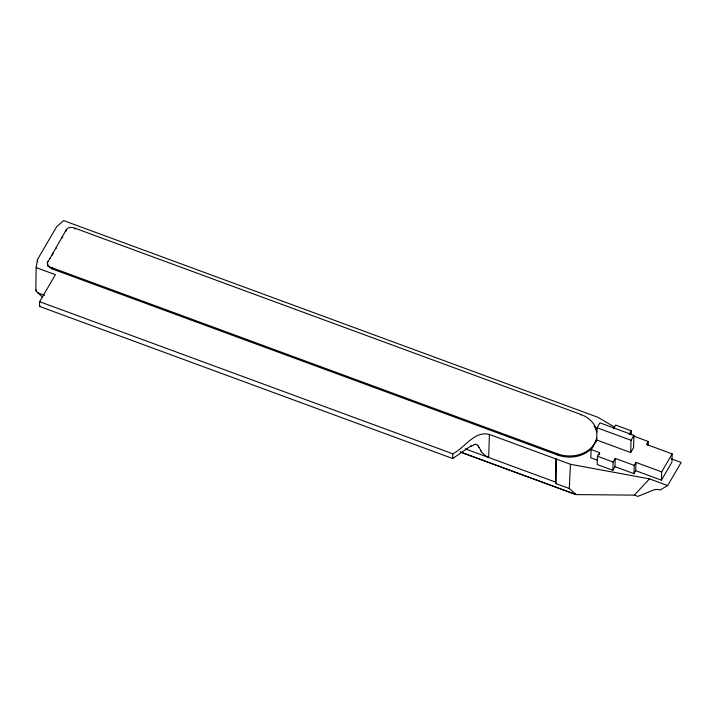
<?xml version="1.0" encoding="UTF-8"?>
<svg xmlns="http://www.w3.org/2000/svg" width="717" height="717" viewBox="0 0 717 717"><rect width="100%" height="100%" fill="white"/><g stroke="black" fill="none" stroke-linecap="round" stroke-linejoin="round"><path stroke-width="1.08" d="M42.688 297.313L35.85 290.743L36.137 267.593L37.49 259.491L56.697 226.662L63.616 220.603L597.933 417.303L614.191 426.92M555.8 483.554L556.096 459.014L555.8 483.554L569.271 488.51A92.663 28.608 24.9 0 1 575.876 494.479L460.359 451.961M471.159 445.786L452.723 458.522L39.471 306.392L39.623 301.678L55.406 274.692L36.137 267.593M47.842 262.046L66.197 229.915C67.936 226.68 72.238 227.038 75.142 228.266L580.707 414.381A27.909 21.842 1.8 0 1 596.732 431.141M593.38 446.332A27.909 21.842 1.8 0 1 557.575 454.99L52.009 268.875L52.045 267.755C49.33 267.082 45.763 264.304 47.86 261.266M66.197 229.915L66.161 231.044L66.475 230.56M75.115 229.108L75.142 228.266M452.723 458.522L452.866 453.816C464.616 447.919 474.573 430.37 489.406 434.457L570.445 464.293L649.477 478.866L667.644 485.552L681.15 462.456L671.058 458.746M555.37 482.039L488.68 457.482L489.406 434.457M557.575 454.99L557.611 453.87A27.909 21.842 1.8 0 0 596.75 437.684M580.68 415.018L580.707 414.381M596.661 440.005L630.682 452.535L633.55 447.623L633.936 435.38L599.914 422.851L597.046 427.762L596.661 440.005L591.095 449.523L590.835 457.787L597.431 460.215M591.095 449.523L599.582 452.642L597.458 456.263L597.198 464.535L612.847 470.289L614.971 466.668L615.231 458.405L634.222 465.396L633.962 473.659L614.971 466.668M599.511 454.712L599.582 452.642M612.847 470.289L613.107 462.026L615.231 458.405M630.682 452.535L631.068 440.283L633.936 435.38M631.211 434.986L631.345 430.845L615.697 425.091L613.573 428.712M635.692 470.693L635.952 462.42L661.666 471.885L661.406 480.157L635.692 470.693L633.962 473.659M648.087 445.598L648.213 441.466L633.219 435.945M648.213 441.466L646.474 444.432L672.188 453.897L671.928 462.169L661.406 480.157M569.271 488.51L570.445 464.293M47.564 262.897L47.681 266.052L52.009 268.875M35.85 290.743L36.28 289.865M50.118 258.478L50.692 257.493M51.839 255.539L52.413 254.553M52.986 253.576L53.56 252.599M55.845 248.682L56.419 247.697M62.155 237.901L62.729 236.924M39.471 306.392L39.955 305.567M629.221 434.475L631.345 430.845M634.222 465.396L635.952 462.42M661.666 471.885L672.188 453.897M460.359 452.086L575.841 494.596L634.348 495.115L649.477 478.866M667.644 485.552L660.321 489.944A13.659 5.18 26.1 0 0 654.773 489.639L654.245 489.828A71.736 27.219 26.1 0 0 653.133 490.168L637.816 496.397L634.348 495.115M474.824 444.361L475.434 444.28A7.546 3.737 -50.8 0 1 476.581 444.468L477.155 444.773A17.199 8.425 -51.3 0 1 477.97 445.849M465.225 448.86L488.68 457.482M597.046 427.762L631.068 440.283M597.458 456.263L613.107 462.026M52.045 267.755L557.611 453.87M37.257 292.653L44.571 295.35M39.623 301.678L452.866 453.816M488.152 457.294L485.257 455.636L482.622 453.001M478.051 445.768L478.956 447.283M481.134 450.93L479.01 447.372M37.49 259.491L37.651 261.696M471.123 446.359A22.433 11.839 -56.4 0 1 474.089 444.952M482.048 452.866A41.254 14.25 26 0 1 480.65 450.796M474.161 444.603A12.601 6.543 -55.2 0 1 474.797 444.441M596.714 438.804A27.909 21.842 1.8 0 1 595.451 442.792M594.097 425.817A27.909 21.842 1.8 0 1 596.696 432.27"/></g></svg>
